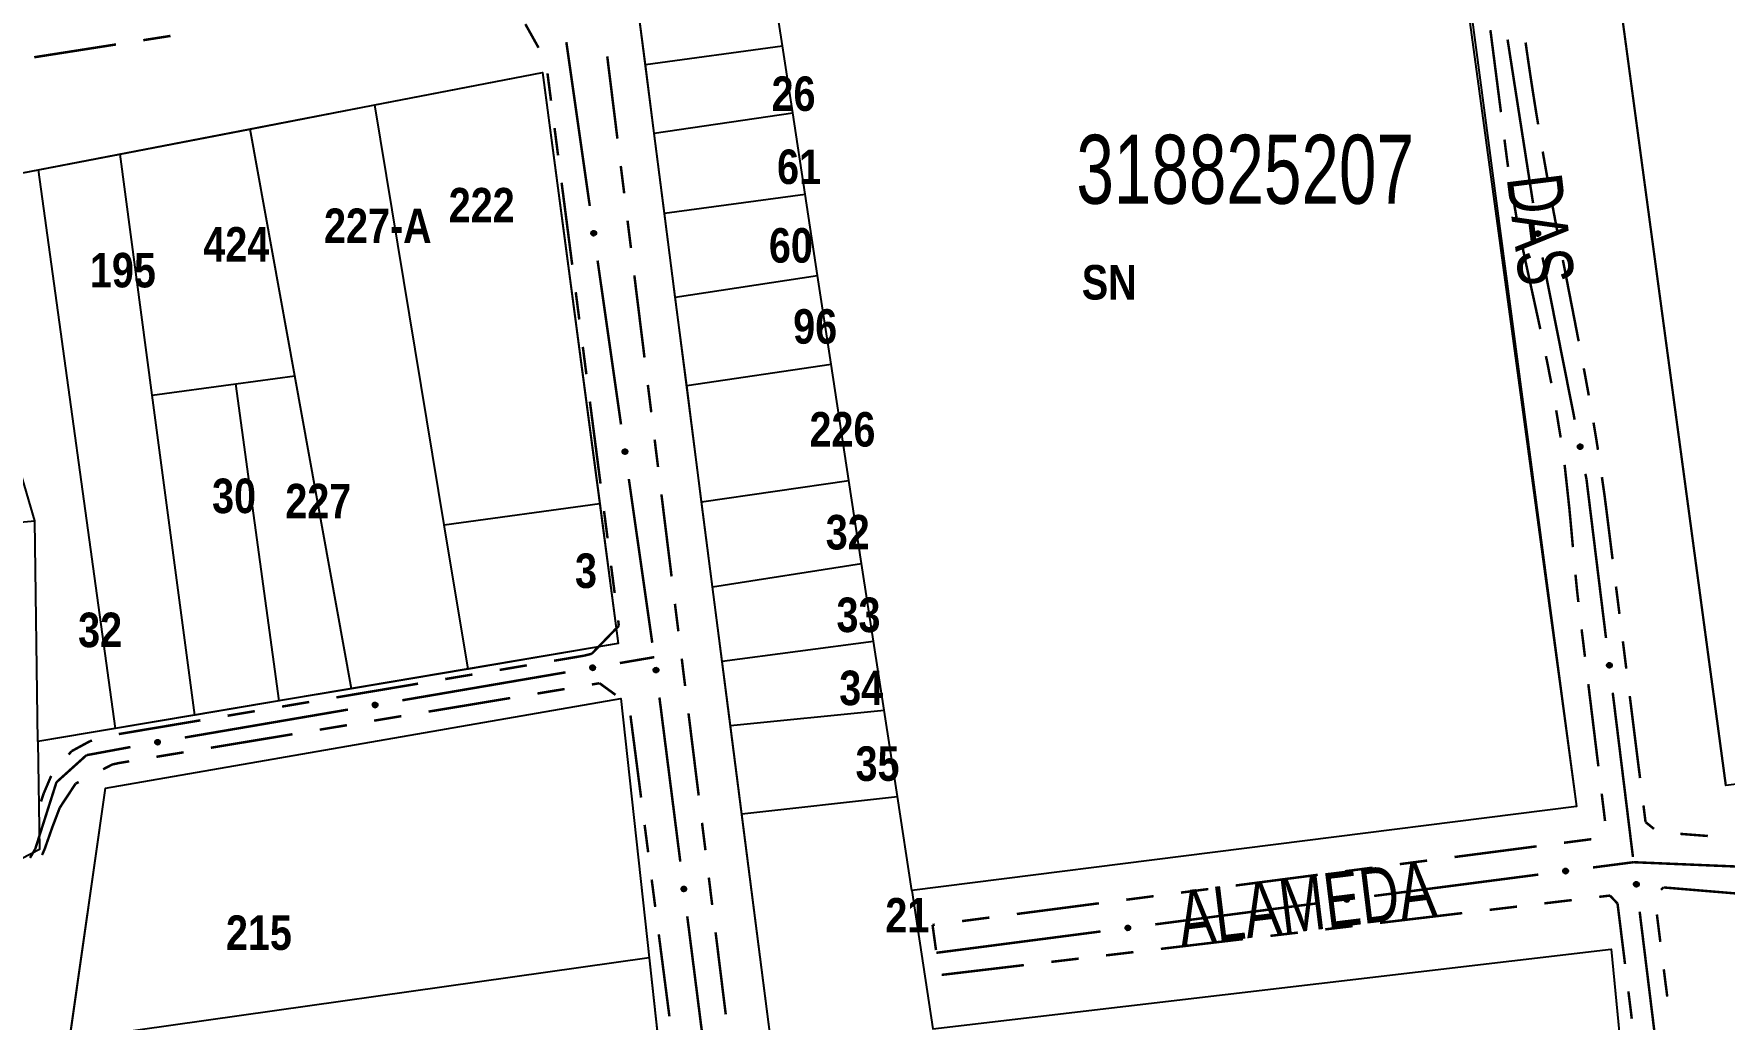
# Model space of a CAD drawing. Extents: x 203591 to 208218, y 4854879 to 4857795.
# Drawn here: x 205136.6 to 205259.2, y 4855904.4 to 4855975.9 of the extents above; entities that cross this region are included whole.
import ezdxf
from ezdxf.enums import TextEntityAlignment as Align

# ---------------------------------------------------------------- set-up
doc = ezdxf.new("R2010")
doc.units = 0
doc.header["$LTSCALE"] = 1.5
doc.header["$MEASUREMENT"] = 0
doc.linetypes.add('PHANTOMX2', pattern=[5, 2.5, -0.5, 0.5, -0.5, 0.5, -0.5])
for name, color, linetype in [('CD-MALHA-LOTES', 40, 'CONTINUOUS'), ('CD_TXT_QUADRA', 7, 'CONTINUOUS'), ('RU-QUADRAS', 210, 'CONTINUOUS'), ('SV-EIXO-RUA-N-PAV', 6, 'CONTINUOUS'), ('SV-RUA-NAO-PAV-S-GUIA-C-GUIA', 7, 'PHANTOMX2'), ('SV-TXT-RUA-N-PAV-S-GUIA-C-GUIA', 7, 'CONTINUOUS'), ('Th_NmrPorta', 7, 'CONTINUOUS')]:
    doc.layers.add(name, color=color, linetype=linetype)
doc.styles.add('ARIAL', font='ARIAL.TTF')
doc.styles.get("Standard").update_dxf_attribs({"font": 'swisscbo.ttf'})

msp = doc.modelspace()

# ---------------------------------------------------------------- linework, layer by layer
at = {"layer": 'CD-MALHA-LOTES', "linetype": 'Continuous', "flags": 128}
for points in [[(205245.59, 4856023), (205259.27, 4855921.38)], [(205239.31, 4855988.77), (205248.46, 4855919.86)], [(205190.89, 4855975.02), (205189.83, 4855981.89)], [(205180.95, 4855973.67), (205180.07, 4855980.53)], [(205180.95, 4855973.67), (205190.89, 4855975.02)], [(205191.63, 4855970.15), (205190.89, 4855975.02)], [(205161.34, 4855970.73), (205173.5, 4855973.07)], [(205173.5, 4855973.07), (205177.64, 4855941.82)], [(205181.59, 4855968.67), (205180.95, 4855973.67)], [(205152.3, 4855968.98), (205161.34, 4855970.73)], [(205166.37, 4855940.27), (205161.34, 4855970.73)], [(205142.87, 4855967.16), (205152.3, 4855968.98)], [(205155.54, 4855951.08), (205152.3, 4855968.98)], [(205181.59, 4855968.67), (205191.63, 4855970.15)], [(205192.53, 4855964.26), (205191.63, 4855970.15)], [(205182.34, 4855962.87), (205181.59, 4855968.67)], [(205136.95, 4855966.02), (205142.87, 4855967.16)], [(205145.2, 4855949.69), (205142.87, 4855967.16)], [(205129.63, 4855964.61), (205136.95, 4855966.02)], [(205142.54, 4855925.5), (205136.95, 4855966.02)], [(205136.68, 4855940.56), (205129.63, 4855964.61)], [(205182.34, 4855962.87), (205192.53, 4855964.26)], [(205193.44, 4855958.35), (205192.53, 4855964.26)], [(205183.12, 4855956.79), (205182.34, 4855962.87)], [(205183.12, 4855956.79), (205193.44, 4855958.35)], [(205194.42, 4855951.92), (205193.44, 4855958.35)], [(205183.95, 4855950.37), (205183.12, 4855956.79)], [(205183.95, 4855950.37), (205194.42, 4855951.92)], [(205195.71, 4855943.48), (205194.42, 4855951.92)], [(205151.27, 4855950.5), (205155.54, 4855951.08)], [(205159.65, 4855928.39), (205155.54, 4855951.08)], [(205145.2, 4855949.69), (205151.27, 4855950.5)], [(205148.3, 4855926.47), (205145.2, 4855949.69)], [(205154.41, 4855927.51), (205151.27, 4855950.5)], [(205185.03, 4855941.95), (205183.95, 4855950.37)], [(205185.03, 4855941.95), (205195.71, 4855943.48)], [(205196.63, 4855937.48), (205195.71, 4855943.48)], [(205166.37, 4855940.27), (205177.64, 4855941.82)], [(205177.64, 4855941.82), (205178.99, 4855931.66)], [(205185.82, 4855935.79), (205185.03, 4855941.95)], [(205127.9, 4855939.76), (205136.68, 4855940.56)], [(205136.91, 4855924.56), (205136.68, 4855940.56)], [(205168.1, 4855929.82), (205166.37, 4855940.27)], [(205185.82, 4855935.79), (205196.63, 4855937.48)], [(205197.5, 4855931.83), (205196.63, 4855937.48)], [(205186.52, 4855930.38), (205185.82, 4855935.79)], [(205178.99, 4855931.66), (205168.1, 4855929.82)], [(205186.52, 4855930.38), (205197.5, 4855931.83)], [(205198.26, 4855926.83), (205197.5, 4855931.83)], [(205168.1, 4855929.82), (205159.65, 4855928.39)], [(205187.12, 4855925.72), (205186.52, 4855930.38)], [(205141.81, 4855921.17), (205179.18, 4855927.69)], [(205154.41, 4855927.51), (205148.3, 4855926.47)], [(205159.65, 4855928.39), (205154.41, 4855927.51)], [(205179.18, 4855927.69), (205181.22, 4855908.88)], [(205148.3, 4855926.47), (205142.54, 4855925.5)], [(205187.12, 4855925.72), (205198.26, 4855926.83)], [(205199.22, 4855920.58), (205198.26, 4855926.83)], [(205142.54, 4855925.5), (205136.91, 4855924.56)], [(205187.94, 4855919.33), (205187.12, 4855925.72)], [(205136.91, 4855924.56), (205137.03, 4855916.72)], [(205139.21, 4855902.92), (205141.81, 4855921.17)], [(205187.94, 4855919.33), (205199.22, 4855920.58)], [(205200.26, 4855913.77), (205199.22, 4855920.58)], [(205190.12, 4855902.36), (205187.94, 4855919.33)], [(205248.46, 4855919.86), (205200.26, 4855913.77)], [(205137.03, 4855916.72), (205127.59, 4855911.84)], [(205200.26, 4855913.77), (205201.8, 4855903.73)], [(205201.8, 4855903.73), (205250.97, 4855909.51)], [(205250.97, 4855909.51), (205253.82, 4855880.08)], [(205181.22, 4855908.88), (205139.21, 4855902.92)], [(205181.22, 4855908.88), (205182.85, 4855893.95)]]:
    msp.add_lwpolyline(points, dxfattribs=at)
at = {"layer": 'RU-QUADRAS', "color": 6, "linetype": 'Continuous'}
for points in [[(205240.92, 4856057.67), (205320.7, 4856062.09), (205341.52, 4856063.68), (205358.84, 4855933.7), (205259.27, 4855921.38)], [(204930.75, 4855933.42), (204981.6, 4855942.86), (205123.37, 4855963.4), (205173.5, 4855973.07), (205178.99, 4855931.66), (205136.91, 4855924.56), (205137.03, 4855916.72), (205127.55, 4855911.82), (205100.12, 4855910.86), (205100.12, 4855910.06), (205084.52, 4855908.85), (205035.79, 4855907.6), (205035.5, 4855910.61), (205031.62, 4855910.53), (205031.59, 4855916.32), (204937.41, 4855897.5)], [(205091.27, 4855703.71), (205093.97, 4855745.62), (205101.26, 4855768.38), (205126.9, 4855836.08), (205130.52, 4855852.01), (205131.96, 4855852.01), (205141.81, 4855921.17), (205179.18, 4855927.69), (205187, 4855856), (205186.56, 4855792.35), (205188.16, 4855757.66), (205191.05, 4855757.95), (205194.1, 4855722.1), (205192.36, 4855718.19), (205167.74, 4855715.73), (205167.88, 4855712.11)]]:
    msp.add_lwpolyline(points, close=True, dxfattribs=at)
msp.add_lwpolyline([(205169.12, 4856057.33), (205170.85, 4856060.09), (205176.6, 4856059.81, -0.0134668589), (205229.83, 4856062.81), (205231.77, 4856042.45), (205248.46, 4855919.86), (205200.26, 4855913.77), (205201.8, 4855903.73), (205250.97, 4855909.51), (205256.68, 4855850.56), (205209.14, 4855841.88), (205209.64, 4855837.64), (205258.13, 4855843.47), (205266.64, 4855779.52), (205267.27, 4855779.59), (205270.6, 4855754.86), (205205.88, 4855693.36), (205201.22, 4855722.68), (205191.74, 4855902.55), (205190.12, 4855902.36), (205180.07, 4855980.53, -0.0081254696)], format="xyb", close=True, dxfattribs=at)
at = {"layer": 'SV-EIXO-RUA-N-PAV', "const_width": 0.18, "flags": 128}
for points in [[(205175.222535, 4855975.278087), (205176.921239, 4855963.398928)], [(205243.456706, 4855975.468464), (205245.303912, 4855963.611491)], [(205177.487473, 4855959.439209), (205179.186176, 4855947.56005)], [(205245.990202, 4855959.671641), (205248.320738, 4855947.900124)], [(205179.752411, 4855943.600331), (205181.451114, 4855931.721172)], [(205249.097583, 4855943.976285), (205249.18, 4855943.56)], [(205249.18, 4855943.56), (205250.592446, 4855932.070861)], [(205179.102307, 4855930.252388), (205181.073626, 4855930.589884)], [(205181.073626, 4855930.589884), (205181.6, 4855930.68)], [(205163.331759, 4855927.552422), (205175.15967, 4855929.577396)], [(205181.971538, 4855927.755268), (205183.483782, 4855915.850936)], [(205251.080521, 4855928.10075), (205252.544748, 4855916.190416)], [(205147.561211, 4855924.852456), (205159.389122, 4855926.87743)], [(205139.87028, 4855923.064447), (205140.43, 4855923.57)], [(205140.43, 4855923.57), (205143.62155, 4855924.160761)], [(205138.26, 4855921.61), (205139.87028, 4855923.064447)], [(205138.008307, 4855920.818965), (205138.26, 4855921.61)], [(205136.72, 4855916.77), (205138.008307, 4855920.818965)], [(205136.340824, 4855916.121731), (205136.72, 4855916.77)], [(205249.649494, 4855915.427747), (205251.632806, 4855915.685569)], [(205251.632806, 4855915.685569), (205252.59, 4855915.81)], [(205252.59, 4855915.81), (205260.617659, 4855915.472471)], [(205233.782996, 4855913.365164), (205245.682869, 4855914.912101)], [(205217.916498, 4855911.302582), (205229.816371, 4855912.849519)], [(205183.987863, 4855911.882826), (205185.500107, 4855899.978494)], [(205253.032823, 4855912.220305), (205254.49705, 4855900.309972)], [(205202.05, 4855909.24), (205213.949873, 4855910.786937)]]:
    msp.add_lwpolyline(points, dxfattribs=at)
at = {"layer": 'SV-EIXO-RUA-N-PAV', "flags": 128}
for points in [[(205177.292989, 4855961.576885), (205177.332531, 4855961.548103), (205177.36063, 4855961.51528), (205177.376187, 4855961.481159), (205177.382072, 4855961.447422), (205177.384206, 4855961.41223), (205177.378528, 4855961.376274), (205177.363387, 4855961.337763), (205177.334793, 4855961.297893), (205177.299278, 4855961.271318), (205177.266641, 4855961.254277), (205177.231816, 4855961.246115), (205177.197594, 4855961.244615), (205177.16044, 4855961.251748), (205177.121562, 4855961.267472), (205177.082168, 4855961.297195), (205177.054841, 4855961.329563), (205177.04066, 4855961.362962), (205177.032676, 4855961.398025), (205177.030929, 4855961.433979), (205177.036706, 4855961.469242), (205177.052609, 4855961.508357), (205177.08246, 4855961.546851), (205177.114432, 4855961.574475), (205177.147623, 4855961.589121), (205177.182319, 4855961.596204), (205177.217591, 4855961.598772), (205177.253972, 4855961.59457), (205177.292989, 4855961.576885)], [(205245.73008, 4855961.552324), (205245.771103, 4855961.525694), (205245.800915, 4855961.494418), (205245.818271, 4855961.461176), (205245.825949, 4855961.427802), (205245.829958, 4855961.392773), (205245.826209, 4855961.356566), (205245.813146, 4855961.317301), (205245.786721, 4855961.275962), (205245.752675, 4855961.247528), (205245.720995, 4855961.228769), (205245.686655, 4855961.218759), (205245.652562, 4855961.215434), (205245.61508, 4855961.220573), (205245.575419, 4855961.2342), (205245.534494, 4855961.261776), (205245.505477, 4855961.292639), (205245.489534, 4855961.325233), (205245.479689, 4855961.35982), (205245.476025, 4855961.39563), (205245.47991, 4855961.431151), (205245.493702, 4855961.471059), (205245.521456, 4855961.511091), (205245.551907, 4855961.540383), (205245.584268, 4855961.55678), (205245.618537, 4855961.565706), (205245.653622, 4855961.570154), (205245.690175, 4855961.5679), (205245.73008, 4855961.552324)], [(205179.557926, 4855945.738007), (205179.597469, 4855945.709225), (205179.625568, 4855945.676402), (205179.641125, 4855945.642281), (205179.64701, 4855945.608544), (205179.649143, 4855945.573352), (205179.643466, 4855945.537396), (205179.628325, 4855945.498885), (205179.599731, 4855945.459015), (205179.564215, 4855945.43244), (205179.531579, 4855945.415399), (205179.496754, 4855945.407237), (205179.462531, 4855945.405737), (205179.425377, 4855945.41287), (205179.3865, 4855945.428594), (205179.347106, 4855945.458317), (205179.319779, 4855945.490685), (205179.305598, 4855945.524084), (205179.297614, 4855945.559147), (205179.295867, 4855945.595101), (205179.301643, 4855945.630364), (205179.317546, 4855945.669479), (205179.347398, 4855945.707973), (205179.379369, 4855945.735597), (205179.41256, 4855945.750243), (205179.447257, 4855945.757325), (205179.482529, 4855945.759894), (205179.51891, 4855945.755692), (205179.557926, 4855945.738007)], [(205248.789241, 4855946.100528), (205248.830264, 4855946.073898), (205248.860076, 4855946.042623), (205248.877432, 4855946.009381), (205248.88511, 4855945.976006), (205248.889119, 4855945.940978), (205248.88537, 4855945.90477), (205248.872307, 4855945.865506), (205248.845882, 4855945.824167), (205248.811836, 4855945.795733), (205248.780156, 4855945.776973), (205248.745816, 4855945.766964), (205248.711723, 4855945.763639), (205248.674241, 4855945.768777), (205248.63458, 4855945.782404), (205248.593655, 4855945.809981), (205248.564638, 4855945.840843), (205248.548695, 4855945.873438), (205248.53885, 4855945.908024), (205248.535185, 4855945.943834), (205248.539071, 4855945.979355), (205248.552863, 4855946.019264), (205248.580616, 4855946.059296), (205248.611068, 4855946.088588), (205248.643429, 4855946.104985), (205248.677698, 4855946.11391), (205248.712782, 4855946.118359), (205248.749336, 4855946.116105), (205248.789241, 4855946.100528)], [(205176.970793, 4855929.999148), (205176.998476, 4855930.039468), (205177.030513, 4855930.06846), (205177.064193, 4855930.08495), (205177.097755, 4855930.091761), (205177.132876, 4855930.094862), (205177.168974, 4855930.090176), (205177.207887, 4855930.076101), (205177.248528, 4855930.048615), (205177.276071, 4855930.013844), (205177.294004, 4855929.981689), (205177.303121, 4855929.947102), (205177.305562, 4855929.912934), (205177.299455, 4855929.875598), (205177.284806, 4855929.836302), (205177.256179, 4855929.796105), (205177.224575, 4855929.767897), (205177.191579, 4855929.752803), (205177.156749, 4855929.743857), (205177.120856, 4855929.741121), (205177.085448, 4855929.745925), (205177.04591, 4855929.760745), (205177.00661, 4855929.789526), (205176.978116, 4855929.820725), (205176.962562, 4855929.853501), (205176.954527, 4855929.887989), (205176.950989, 4855929.923177), (205176.954188, 4855929.95966), (205176.970793, 4855929.999148)], [(205181.810593, 4855929.895731), (205181.84968, 4855929.866332), (205181.877261, 4855929.833073), (205181.892281, 4855929.798712), (205181.897636, 4855929.764887), (205181.899217, 4855929.729665), (205181.892977, 4855929.693803), (205181.877234, 4855929.655534), (205181.848019, 4855929.616118), (205181.812091, 4855929.590103), (205181.779191, 4855929.573575), (205181.744242, 4855929.56596), (205181.71, 4855929.564997), (205181.672963, 4855929.572711), (205181.634337, 4855929.589044), (205181.595414, 4855929.619381), (205181.568597, 4855929.652173), (205181.554942, 4855929.68579), (205181.547509, 4855929.720974), (205181.546326, 4855929.756951), (205181.552654, 4855929.792119), (205181.569168, 4855929.83098), (205181.59962, 4855929.869001), (205181.632021, 4855929.89612), (205181.665437, 4855929.910244), (205181.700241, 4855929.916782), (205181.735548, 4855929.918797), (205181.771859, 4855929.914025), (205181.810593, 4855929.895731)], [(205250.92821, 4855930.241844), (205250.967177, 4855930.212288), (205250.994624, 4855930.178918), (205251.009506, 4855930.144496), (205251.014724, 4855930.11065), (205251.016164, 4855930.075423), (205251.009779, 4855930.039586), (205250.993882, 4855930.001381), (205250.964507, 4855929.962083), (205250.928475, 4855929.936213), (205250.895509, 4855929.919818), (205250.860529, 4855929.912344), (205250.826284, 4855929.911519), (205250.789278, 4855929.919382), (205250.750718, 4855929.935871), (205250.711917, 4855929.966364), (205250.685234, 4855929.999264), (205250.671714, 4855930.032936), (205250.664423, 4855930.068149), (205250.663385, 4855930.104132), (205250.669855, 4855930.139274), (205250.686526, 4855930.178068), (205250.71713, 4855930.215965), (205250.74964, 4855930.242954), (205250.783113, 4855930.256943), (205250.817943, 4855930.26334), (205250.853258, 4855930.265213), (205250.88955, 4855930.260295), (205250.92821, 4855930.241844)], [(205161.200245, 4855927.299182), (205161.227928, 4855927.339502), (205161.259965, 4855927.368494), (205161.293645, 4855927.384984), (205161.327207, 4855927.391795), (205161.362328, 4855927.394896), (205161.398426, 4855927.39021), (205161.437339, 4855927.376135), (205161.47798, 4855927.348649), (205161.505523, 4855927.313878), (205161.523456, 4855927.281723), (205161.532573, 4855927.247135), (205161.535014, 4855927.212967), (205161.528907, 4855927.175631), (205161.514258, 4855927.136336), (205161.485631, 4855927.096139), (205161.454027, 4855927.067931), (205161.421031, 4855927.052837), (205161.386201, 4855927.043891), (205161.350308, 4855927.041155), (205161.3149, 4855927.045959), (205161.275362, 4855927.060779), (205161.236062, 4855927.08956), (205161.207568, 4855927.120759), (205161.192014, 4855927.153535), (205161.183979, 4855927.188023), (205161.180441, 4855927.223211), (205161.18364, 4855927.259694), (205161.200245, 4855927.299182)], [(205145.429697, 4855924.599216), (205145.45738, 4855924.639536), (205145.489417, 4855924.668528), (205145.523097, 4855924.685018), (205145.556659, 4855924.691829), (205145.59178, 4855924.69493), (205145.627878, 4855924.690244), (205145.666791, 4855924.676169), (205145.707432, 4855924.648683), (205145.734975, 4855924.613912), (205145.752908, 4855924.581757), (205145.762025, 4855924.547169), (205145.764466, 4855924.513001), (205145.758359, 4855924.475665), (205145.74371, 4855924.43637), (205145.715083, 4855924.396172), (205145.683479, 4855924.367965), (205145.650483, 4855924.35287), (205145.615653, 4855924.343925), (205145.57976, 4855924.341189), (205145.544352, 4855924.345992), (205145.504814, 4855924.360813), (205145.465514, 4855924.389594), (205145.43702, 4855924.420793), (205145.421467, 4855924.453568), (205145.413431, 4855924.488057), (205145.409893, 4855924.523245), (205145.413092, 4855924.559728), (205145.429697, 4855924.599216)], [(205247.509509, 4855915.260564), (205247.538794, 4855915.299736), (205247.571973, 4855915.327414), (205247.60629, 4855915.342534), (205247.640099, 4855915.347988), (205247.675316, 4855915.349672), (205247.711196, 4855915.343536), (205247.749511, 4855915.327905), (205247.789012, 4855915.298804), (205247.815131, 4855915.262952), (205247.831755, 4855915.230101), (205247.839472, 4855915.195174), (205247.840534, 4855915.160935), (205247.832928, 4855915.123876), (205247.816708, 4855915.085202), (205247.786485, 4855915.04619), (205247.753772, 4855915.019279), (205247.720194, 4855915.005525), (205247.685032, 4855914.99799), (205247.649058, 4855914.996702), (205247.613872, 4855915.002928), (205247.574963, 4855915.019329), (205247.536854, 4855915.049669), (205247.50964, 4855915.081991), (205247.495419, 4855915.115366), (205247.48878, 4855915.15015), (205247.486661, 4855915.185452), (205247.491328, 4855915.221776), (205247.509509, 4855915.260564)], [(205183.826919, 4855914.023288), (205183.866005, 4855913.99389), (205183.893586, 4855913.96063), (205183.908606, 4855913.926269), (205183.913962, 4855913.892444), (205183.915543, 4855913.857223), (205183.909303, 4855913.82136), (205183.89356, 4855913.783091), (205183.864344, 4855913.743675), (205183.828416, 4855913.71766), (205183.795517, 4855913.701133), (205183.760568, 4855913.693518), (205183.726326, 4855913.692555), (205183.689289, 4855913.700269), (205183.650662, 4855913.716601), (205183.611739, 4855913.746938), (205183.584923, 4855913.77973), (205183.571267, 4855913.813347), (205183.563834, 4855913.848531), (205183.562651, 4855913.884509), (205183.56898, 4855913.919677), (205183.585494, 4855913.958538), (205183.615945, 4855913.996558), (205183.648346, 4855914.023678), (205183.681763, 4855914.037801), (205183.716566, 4855914.044339), (205183.751874, 4855914.046355), (205183.788184, 4855914.041583), (205183.826919, 4855914.023288)], [(205252.880512, 4855914.3614), (205252.919479, 4855914.331844), (205252.946926, 4855914.298473), (205252.961807, 4855914.264052), (205252.967026, 4855914.230206), (205252.968466, 4855914.194978), (205252.962081, 4855914.159141), (205252.946184, 4855914.120936), (205252.916809, 4855914.081638), (205252.880777, 4855914.055768), (205252.847811, 4855914.039373), (205252.812831, 4855914.031899), (205252.778586, 4855914.031075), (205252.74158, 4855914.038938), (205252.70302, 4855914.055426), (205252.664219, 4855914.08592), (205252.637536, 4855914.118819), (205252.624016, 4855914.152491), (205252.616725, 4855914.187705), (205252.615686, 4855914.223687), (205252.622157, 4855914.258829), (205252.638828, 4855914.297623), (205252.669432, 4855914.335521), (205252.701942, 4855914.362509), (205252.735415, 4855914.376498), (205252.770245, 4855914.382896), (205252.80556, 4855914.384769), (205252.841852, 4855914.37985), (205252.880512, 4855914.3614)], [(205231.643011, 4855913.197982), (205231.672296, 4855913.237154), (205231.705475, 4855913.264832), (205231.739792, 4855913.279952), (205231.773601, 4855913.285406), (205231.808818, 4855913.287089), (205231.844698, 4855913.280954), (205231.883013, 4855913.265322), (205231.922514, 4855913.236222), (205231.948633, 4855913.20037), (205231.965257, 4855913.167519), (205231.972974, 4855913.132592), (205231.974036, 4855913.098353), (205231.96643, 4855913.061293), (205231.950211, 4855913.02262), (205231.919987, 4855912.983608), (205231.887274, 4855912.956697), (205231.853696, 4855912.942943), (205231.818535, 4855912.935408), (205231.78256, 4855912.934119), (205231.747374, 4855912.940345), (205231.708465, 4855912.956747), (205231.670356, 4855912.987087), (205231.643142, 4855913.019408), (205231.628921, 4855913.052784), (205231.622282, 4855913.087568), (205231.620163, 4855913.122869), (205231.62483, 4855913.159194), (205231.643011, 4855913.197982)], [(205215.776513, 4855911.135399), (205215.805798, 4855911.174571), (205215.838977, 4855911.202249), (205215.873294, 4855911.217369), (205215.907103, 4855911.222823), (205215.94232, 4855911.224507), (205215.9782, 4855911.218371), (205216.016515, 4855911.20274), (205216.056016, 4855911.17364), (205216.082136, 4855911.137787), (205216.098759, 4855911.104936), (205216.106476, 4855911.07001), (205216.107539, 4855911.035771), (205216.099933, 4855910.998711), (205216.083713, 4855910.960038), (205216.05349, 4855910.921026), (205216.020776, 4855910.894114), (205215.987199, 4855910.880361), (205215.952037, 4855910.872825), (205215.916063, 4855910.871537), (205215.880876, 4855910.877763), (205215.841967, 4855910.894164), (205215.803858, 4855910.924505), (205215.776645, 4855910.956826), (205215.762423, 4855910.990202), (205215.755784, 4855911.024986), (205215.753665, 4855911.060287), (205215.758332, 4855911.096612), (205215.776513, 4855911.135399)]]:
    msp.add_lwpolyline(points, close=True, dxfattribs=at)
for points in [[(205177.030929, 4855961.433979), (205177.054841, 4855961.329563)], [(205177.035061, 4855961.447404), (205177.067112, 4855961.319661)], [(205177.036706, 4855961.469242), (205177.082168, 4855961.297195)], [(205177.047792, 4855961.483685), (205177.100307, 4855961.289948)], [(205177.052609, 4855961.508357), (205177.121562, 4855961.267472)], [(205177.069592, 4855961.524019), (205177.140064, 4855961.262551)], [(205177.08246, 4855961.546851), (205177.16044, 4855961.251748)], [(205177.097762, 4855961.558372), (205177.177309, 4855961.252715)], [(205177.114432, 4855961.574475), (205177.197594, 4855961.244615)], [(205177.130757, 4855961.578253), (205177.213781, 4855961.248282)], [(205177.147623, 4855961.589121), (205177.231816, 4855961.246115)], [(205177.164912, 4855961.590029), (205177.246393, 4855961.251567)], [(205177.182319, 4855961.596204), (205177.266641, 4855961.254277)], [(205177.201576, 4855961.593894), (205177.28402, 4855961.267974)], [(205177.217591, 4855961.598772), (205177.299278, 4855961.271318)], [(205177.236311, 4855961.591969), (205177.316823, 4855961.289206)], [(205177.253972, 4855961.59457), (205177.334793, 4855961.297893)], [(205177.271819, 4855961.584641), (205177.346729, 4855961.321051)], [(205177.292989, 4855961.576885), (205177.363387, 4855961.337763)], [(205177.313891, 4855961.560332), (205177.369494, 4855961.36428)], [(205177.332531, 4855961.548103), (205177.378528, 4855961.376274)], [(205177.34863, 4855961.529461), (205177.379137, 4855961.402875)], [(205177.36063, 4855961.51528), (205177.384206, 4855961.41223)], [(205245.476025, 4855961.39563), (205245.505477, 4855961.292639)], [(205245.479434, 4855961.409256), (205245.51826, 4855961.283406)], [(205245.47991, 4855961.431151), (205245.534494, 4855961.261776)], [(205245.49021, 4855961.446165), (205245.552994, 4855961.255508)], [(205245.493702, 4855961.471059), (205245.575419, 4855961.2342)], [(205245.509825, 4855961.487606), (205245.594156, 4855961.230273)], [(205245.521456, 4855961.511091), (205245.61508, 4855961.220573)], [(205245.53612, 4855961.523414), (205245.631873, 4855961.222439)], [(205245.551907, 4855961.540383), (205245.652562, 4855961.215434)], [(205245.568007, 4855961.545028), (205245.668531, 4855961.21996)], [(205245.584268, 4855961.55678), (205245.686655, 4855961.218759)], [(205245.601484, 4855961.558611), (205245.700921, 4855961.224981)], [(205245.618537, 4855961.565706), (205245.720995, 4855961.228769)], [(205245.63789, 4855961.564427), (205245.737618, 4855961.243375)], [(205245.653622, 4855961.570154), (205245.752675, 4855961.247528)], [(205245.672678, 4855961.56436), (205245.76924, 4855961.266327)], [(205245.690175, 4855961.5679), (205245.786721, 4855961.275962)], [(205245.708527, 4855961.558938), (205245.797404, 4855961.299723)], [(205245.73008, 4855961.552324), (205245.813146, 4855961.317301)], [(205245.751836, 4855961.53691), (205245.817828, 4855961.344106)], [(205245.771103, 4855961.525694), (205245.826209, 4855961.356566)], [(205245.788174, 4855961.507938), (205245.825397, 4855961.383162)], [(205245.800915, 4855961.494418), (205245.829958, 4855961.392773)], [(205179.33453, 4855945.685141), (205179.405001, 4855945.423673)], [(205179.347398, 4855945.707973), (205179.425377, 4855945.41287)], [(205179.362699, 4855945.719494), (205179.442246, 4855945.413837)], [(205179.379369, 4855945.735597), (205179.462531, 4855945.405737)], [(205179.395695, 4855945.739375), (205179.478719, 4855945.409403)], [(205179.41256, 4855945.750243), (205179.496754, 4855945.407237)], [(205179.429849, 4855945.751151), (205179.511331, 4855945.412689)], [(205179.447257, 4855945.757325), (205179.531579, 4855945.415399)], [(205179.466514, 4855945.755016), (205179.548958, 4855945.429096)], [(205179.482529, 4855945.759894), (205179.564215, 4855945.43244)], [(205179.501249, 4855945.753091), (205179.58176, 4855945.450328)], [(205179.51891, 4855945.755692), (205179.599731, 4855945.459015)], [(205179.536757, 4855945.745763), (205179.611667, 4855945.482173)], [(205179.557926, 4855945.738007), (205179.628325, 4855945.498885)], [(205179.578828, 4855945.721454), (205179.634432, 4855945.525402)], [(205179.597469, 4855945.709225), (205179.643466, 4855945.537396)], [(205179.613568, 4855945.690583), (205179.644075, 4855945.563997)], [(205248.535185, 4855945.943834), (205248.564638, 4855945.840843)], [(205248.538594, 4855945.957461), (205248.57742, 4855945.831611)], [(205248.539071, 4855945.979355), (205248.593655, 4855945.809981)], [(205248.54937, 4855945.99437), (205248.612155, 4855945.803713)], [(205248.552863, 4855946.019264), (205248.63458, 4855945.782404)], [(205248.568986, 4855946.03581), (205248.653317, 4855945.778478)], [(205248.580616, 4855946.059296), (205248.674241, 4855945.768777)], [(205248.595281, 4855946.071618), (205248.691034, 4855945.770644)], [(205248.611068, 4855946.088588), (205248.711723, 4855945.763639)], [(205248.627168, 4855946.093232), (205248.727691, 4855945.768164)], [(205248.643429, 4855946.104985), (205248.745816, 4855945.766964)], [(205248.660645, 4855946.106815), (205248.760081, 4855945.773186)], [(205248.677698, 4855946.11391), (205248.780156, 4855945.776973)], [(205248.697051, 4855946.112632), (205248.796779, 4855945.791579)], [(205248.712782, 4855946.118359), (205248.811836, 4855945.795733)], [(205248.731839, 4855946.112564), (205248.828401, 4855945.814532)], [(205248.749336, 4855946.116105), (205248.845882, 4855945.824167)], [(205248.767688, 4855946.107143), (205248.856564, 4855945.847928)], [(205248.789241, 4855946.100528), (205248.872307, 4855945.865506)], [(205248.810997, 4855946.085115), (205248.876989, 4855945.892311)], [(205248.830264, 4855946.073898), (205248.88537, 4855945.90477)], [(205248.847335, 4855946.056143), (205248.884557, 4855945.931367)], [(205248.860076, 4855946.042623), (205248.889119, 4855945.940978)], [(205179.295867, 4855945.595101), (205179.319779, 4855945.490685)], [(205179.299998, 4855945.608526), (205179.33205, 4855945.480783)], [(205179.301643, 4855945.630364), (205179.347106, 4855945.458317)], [(205179.31273, 4855945.644807), (205179.365245, 4855945.45107)], [(205179.317546, 4855945.669479), (205179.3865, 4855945.428594)], [(205179.625568, 4855945.676402), (205179.649143, 4855945.573352)], [(205176.950989, 4855929.923177), (205177.276071, 4855930.013844)], [(205176.954188, 4855929.95966), (205177.248528, 4855930.048615)], [(205176.954527, 4855929.887989), (205177.294004, 4855929.981689)], [(205176.956306, 4855929.907302), (205177.279833, 4855929.998685)], [(205176.957275, 4855929.942077), (205177.257707, 4855930.03089)], [(205176.961178, 4855929.870758), (205177.29727, 4855929.961523)], [(205176.962562, 4855929.853501), (205177.303121, 4855929.947102)], [(205176.963623, 4855929.977773), (205177.225051, 4855930.059909)], [(205176.970793, 4855929.999148), (205177.207887, 4855930.076101)], [(205176.97389, 4855929.836941), (205177.301452, 4855929.929014)], [(205176.978116, 4855929.820725), (205177.305562, 4855929.912934)], [(205176.986764, 4855930.020498), (205177.181212, 4855930.081476)], [(205176.994671, 4855929.804505), (205177.298024, 4855929.892433)], [(205176.998476, 4855930.039468), (205177.168974, 4855930.090176)], [(205177.00661, 4855929.789526), (205177.299455, 4855929.875598)], [(205177.016667, 4855930.056074), (205177.142366, 4855930.090053)], [(205177.029786, 4855929.777291), (205177.289216, 4855929.854932)], [(205177.030513, 4855930.06846), (205177.132876, 4855930.094862)], [(205177.04591, 4855929.760745), (205177.284806, 4855929.836302)], [(205177.070705, 4855929.756609), (205177.262924, 4855929.814437)], [(205177.085448, 4855929.745925), (205177.256179, 4855929.796105)], [(205177.107323, 4855929.744882), (205177.234136, 4855929.780436)], [(205177.120856, 4855929.741121), (205177.224575, 4855929.767897)], [(205181.546326, 4855929.756951), (205181.568597, 4855929.652173)], [(205181.550667, 4855929.77031), (205181.580712, 4855929.64208)], [(205181.552654, 4855929.792119), (205181.595414, 4855929.619381)], [(205181.563966, 4855929.806387), (205181.613437, 4855929.61185)], [(205181.569168, 4855929.83098), (205181.634337, 4855929.589044)], [(205181.586396, 4855929.846374), (205181.652759, 4855929.583833)], [(205181.59962, 4855929.869001), (205181.672963, 4855929.572711)], [(205181.6151, 4855929.880281), (205181.689845, 4855929.573414)], [(205181.632021, 4855929.89612), (205181.71, 4855929.564997)], [(205181.648403, 4855929.899642), (205181.726243, 4855929.568409)], [(205181.665437, 4855929.910244), (205181.744242, 4855929.56596)], [(205181.682738, 4855929.910881), (205181.758903, 4855929.571183)], [(205181.700241, 4855929.916782), (205181.779191, 4855929.573575)], [(205181.719459, 4855929.914171), (205181.796783, 4855929.586999)], [(205181.735548, 4855929.918797), (205181.812091, 4855929.590103)], [(205181.754159, 4855929.911701), (205181.829914, 4855929.607713)], [(205181.771859, 4855929.914025), (205181.848019, 4855929.616118)], [(205181.789548, 4855929.903817), (205181.860316, 4855929.639085)], [(205181.810593, 4855929.895731), (205181.877234, 4855929.655534)], [(205181.831233, 4855929.878852), (205181.883756, 4855929.681952)], [(205181.84968, 4855929.866332), (205181.892977, 4855929.693803)], [(205181.865484, 4855929.84744), (205181.894003, 4855929.720392)], [(205181.877261, 4855929.833073), (205181.899217, 4855929.729665)], [(205250.663385, 4855930.104132), (205250.685234, 4855929.999264)], [(205250.66778, 4855930.117473), (205250.697307, 4855929.989122)], [(205250.669855, 4855930.139274), (205250.711917, 4855929.966364)], [(205250.681224, 4855930.153495), (205250.72991, 4855929.958761)], [(205250.686526, 4855930.178068), (205250.750718, 4855929.935871)], [(205250.703815, 4855930.193392), (205250.769119, 4855929.930586)], [(205250.71713, 4855930.215965), (205250.789278, 4855929.919382)], [(205250.732656, 4855930.227183), (205250.806163, 4855929.920017)], [(205250.74964, 4855930.242954), (205250.826284, 4855929.911519)], [(205250.766037, 4855930.24641), (205250.842541, 4855929.914866)], [(205250.783113, 4855930.256943), (205250.860529, 4855929.912344)], [(205250.800417, 4855930.25751), (205250.875211, 4855929.917507)], [(205250.817943, 4855930.26334), (205250.895509, 4855929.919818)], [(205250.83715, 4855930.260651), (205250.913155, 4855929.93317)], [(205250.853258, 4855930.265213), (205250.928475, 4855929.936213)], [(205250.871841, 4855930.258042), (205250.946369, 4855929.953751)], [(205250.88955, 4855930.260295), (205250.964507, 4855929.962083)], [(205250.907197, 4855930.250016), (205250.976897, 4855929.985)], [(205250.92821, 4855930.241844), (205250.993882, 4855930.001381)], [(205250.948782, 4855930.224882), (205251.00051, 4855930.027772)], [(205250.967177, 4855930.212288), (205251.009779, 4855930.039586)], [(205250.982906, 4855930.193333), (205251.010912, 4855930.06617)], [(205250.994624, 4855930.178918), (205251.016164, 4855930.075423)], [(205161.180441, 4855927.223211), (205161.505523, 4855927.313878)], [(205161.18364, 4855927.259694), (205161.47798, 4855927.348649)], [(205161.185758, 4855927.207336), (205161.509285, 4855927.298719)], [(205161.186727, 4855927.242111), (205161.487159, 4855927.330924)], [(205161.193075, 4855927.277807), (205161.454503, 4855927.359943)], [(205161.200245, 4855927.299182), (205161.437339, 4855927.376135)], [(205161.216216, 4855927.320532), (205161.410664, 4855927.381509)], [(205161.227928, 4855927.339502), (205161.398426, 4855927.39021)], [(205161.246119, 4855927.356108), (205161.371818, 4855927.390087)], [(205161.259965, 4855927.368494), (205161.362328, 4855927.394896)], [(205161.183979, 4855927.188023), (205161.523456, 4855927.281723)], [(205161.19063, 4855927.170792), (205161.526722, 4855927.261557)], [(205161.192014, 4855927.153535), (205161.532573, 4855927.247135)], [(205161.203342, 4855927.136974), (205161.530904, 4855927.229048)], [(205161.207568, 4855927.120759), (205161.535014, 4855927.212967)], [(205161.224123, 4855927.104539), (205161.527476, 4855927.192467)], [(205161.236062, 4855927.08956), (205161.528907, 4855927.175631)], [(205161.259238, 4855927.077325), (205161.518668, 4855927.154966)], [(205161.275362, 4855927.060779), (205161.514258, 4855927.136336)], [(205161.300157, 4855927.056643), (205161.492376, 4855927.11447)], [(205161.3149, 4855927.045959), (205161.485631, 4855927.096139)], [(205161.336775, 4855927.044915), (205161.463588, 4855927.08047)], [(205161.350308, 4855927.041155), (205161.454027, 4855927.067931)], [(205145.409893, 4855924.523245), (205145.734975, 4855924.613912)], [(205145.413092, 4855924.559728), (205145.707432, 4855924.648683)], [(205145.413431, 4855924.488057), (205145.752908, 4855924.581757)], [(205145.41521, 4855924.50737), (205145.738737, 4855924.598752)], [(205145.416179, 4855924.542145), (205145.716611, 4855924.630958)], [(205145.420082, 4855924.470826), (205145.756175, 4855924.561591)], [(205145.421467, 4855924.453568), (205145.762025, 4855924.547169)], [(205145.422527, 4855924.577841), (205145.683956, 4855924.659977)], [(205145.429697, 4855924.599216), (205145.666791, 4855924.676169)], [(205145.432794, 4855924.437008), (205145.760356, 4855924.529082)], [(205145.43702, 4855924.420793), (205145.764466, 4855924.513001)], [(205145.445668, 4855924.620566), (205145.640116, 4855924.681543)], [(205145.453575, 4855924.404572), (205145.756928, 4855924.492501)], [(205145.45738, 4855924.639536), (205145.627878, 4855924.690244)], [(205145.465514, 4855924.389594), (205145.758359, 4855924.475665)], [(205145.475571, 4855924.656141), (205145.60127, 4855924.690121)], [(205145.48869, 4855924.377359), (205145.74812, 4855924.454999)], [(205145.489417, 4855924.668528), (205145.59178, 4855924.69493)], [(205145.504814, 4855924.360813), (205145.74371, 4855924.43637)], [(205145.529609, 4855924.356677), (205145.721828, 4855924.414504)], [(205145.544352, 4855924.345992), (205145.715083, 4855924.396172)], [(205145.566227, 4855924.344949), (205145.69304, 4855924.380504)], [(205145.57976, 4855924.341189), (205145.683479, 4855924.367965)], [(205247.486661, 4855915.185452), (205247.815131, 4855915.262952)], [(205247.48878, 4855915.15015), (205247.831755, 4855915.230101)], [(205247.491328, 4855915.221776), (205247.789012, 4855915.298804)], [(205247.491335, 4855915.169376), (205247.81828, 4855915.247653)], [(205247.493703, 4855915.204084), (205247.797469, 4855915.280724)], [(205247.494731, 4855915.132665), (205247.834206, 4855915.20982)], [(205247.495419, 4855915.115366), (205247.839472, 4855915.195174)], [(205247.501484, 4855915.239495), (205247.766009, 4855915.311034)], [(205247.50607, 4855915.098363), (205247.837075, 4855915.177168)], [(205247.509509, 4855915.260564), (205247.749511, 4855915.327905)], [(205247.50964, 4855915.081991), (205247.840534, 4855915.160935)], [(205247.525528, 4855915.065116), (205247.832176, 4855915.140755)], [(205247.526328, 4855915.281253), (205247.723074, 4855915.334349)], [(205247.536854, 4855915.049669), (205247.832928, 4855915.123876)], [(205247.538794, 4855915.299736), (205247.711196, 4855915.343536)], [(205247.557639, 4855915.315595), (205247.684604, 4855915.344484)], [(205247.559519, 4855915.036511), (205247.821865, 4855915.103639)], [(205247.571973, 4855915.327414), (205247.675316, 4855915.349672)], [(205247.574963, 4855915.019329), (205247.816708, 4855915.085202)], [(205247.599572, 4855915.014198), (205247.793964, 4855915.064236)], [(205247.613872, 4855915.002928), (205247.786485, 4855915.04619)], [(205183.562651, 4855913.884509), (205183.584923, 4855913.77973)], [(205183.566993, 4855913.897867), (205183.597037, 4855913.769637)], [(205183.56898, 4855913.919677), (205183.611739, 4855913.746938)], [(205183.580291, 4855913.933944), (205183.629762, 4855913.739407)], [(205183.585494, 4855913.958538), (205183.650662, 4855913.716601)], [(205183.602721, 4855913.973932), (205183.669084, 4855913.711391)], [(205183.615945, 4855913.996558), (205183.689289, 4855913.700269)], [(205183.631425, 4855914.007839), (205183.70617, 4855913.700972)], [(205183.648346, 4855914.023678), (205183.726326, 4855913.692555)], [(205183.664729, 4855914.0272), (205183.742569, 4855913.695967)], [(205183.681763, 4855914.037801), (205183.760568, 4855913.693518)], [(205183.699064, 4855914.038439), (205183.775228, 4855913.69874)], [(205183.716566, 4855914.044339), (205183.795517, 4855913.701133)], [(205183.735784, 4855914.041728), (205183.813108, 4855913.714556)], [(205183.751874, 4855914.046355), (205183.828416, 4855913.71766)], [(205183.770485, 4855914.039259), (205183.84624, 4855913.735271)], [(205183.788184, 4855914.041583), (205183.864344, 4855913.743675)], [(205183.805874, 4855914.031375), (205183.876642, 4855913.766643)], [(205183.826919, 4855914.023288), (205183.89356, 4855913.783091)], [(205183.847559, 4855914.00641), (205183.900081, 4855913.809509)], [(205183.866005, 4855913.99389), (205183.909303, 4855913.82136)], [(205183.88181, 4855913.974998), (205183.910329, 4855913.847949)], [(205183.893586, 4855913.96063), (205183.915543, 4855913.857223)], [(205247.635687, 4855915.001004), (205247.763829, 4855915.031422)], [(205247.649058, 4855914.996702), (205247.753772, 4855915.019279)], [(205252.615686, 4855914.223687), (205252.637536, 4855914.118819)], [(205252.620082, 4855914.237028), (205252.649609, 4855914.108678)], [(205252.622157, 4855914.258829), (205252.664219, 4855914.08592)], [(205252.633526, 4855914.273051), (205252.682212, 4855914.078316)], [(205252.638828, 4855914.297623), (205252.70302, 4855914.055426)], [(205252.656117, 4855914.312947), (205252.721421, 4855914.050141)], [(205252.669432, 4855914.335521), (205252.74158, 4855914.038938)], [(205252.684958, 4855914.346739), (205252.758465, 4855914.039572)], [(205252.701942, 4855914.362509), (205252.778586, 4855914.031075)], [(205252.718339, 4855914.365965), (205252.794843, 4855914.034421)], [(205252.735415, 4855914.376498), (205252.812831, 4855914.031899)], [(205252.752719, 4855914.377066), (205252.827513, 4855914.037063)], [(205252.770245, 4855914.382896), (205252.847811, 4855914.039373)], [(205252.789452, 4855914.380207), (205252.865456, 4855914.052726)], [(205252.80556, 4855914.384769), (205252.880777, 4855914.055768)], [(205252.824143, 4855914.377598), (205252.898671, 4855914.073307)], [(205252.841852, 4855914.37985), (205252.916809, 4855914.081638)], [(205252.859499, 4855914.369571), (205252.929199, 4855914.104556)], [(205252.880512, 4855914.3614), (205252.946184, 4855914.120936)], [(205252.901083, 4855914.344438), (205252.952812, 4855914.147328)], [(205252.919479, 4855914.331844), (205252.962081, 4855914.159141)], [(205252.935208, 4855914.312888), (205252.963214, 4855914.185726)], [(205252.946926, 4855914.298473), (205252.968466, 4855914.194978)], [(205231.620163, 4855913.122869), (205231.948633, 4855913.20037)], [(205231.622282, 4855913.087568), (205231.965257, 4855913.167519)], [(205231.62483, 4855913.159194), (205231.922514, 4855913.236222)], [(205231.624837, 4855913.106793), (205231.951782, 4855913.185071)], [(205231.627205, 4855913.141501), (205231.930971, 4855913.218142)], [(205231.628233, 4855913.070083), (205231.967709, 4855913.147237)], [(205231.628921, 4855913.052784), (205231.972974, 4855913.132592)], [(205231.634986, 4855913.176913), (205231.899511, 4855913.248452)], [(205231.639573, 4855913.035781), (205231.970577, 4855913.114586)], [(205231.643011, 4855913.197982), (205231.883013, 4855913.265322)], [(205231.643142, 4855913.019408), (205231.974036, 4855913.098353)], [(205231.659031, 4855913.002534), (205231.965679, 4855913.078173)], [(205231.65983, 4855913.218671), (205231.856576, 4855913.271767)], [(205231.670356, 4855912.987087), (205231.96643, 4855913.061293)], [(205231.672296, 4855913.237154), (205231.844698, 4855913.280954)], [(205231.691141, 4855913.253013), (205231.818106, 4855913.281902)], [(205231.693021, 4855912.973929), (205231.955368, 4855913.041057)], [(205231.705475, 4855913.264832), (205231.808818, 4855913.287089)], [(205231.708465, 4855912.956747), (205231.950211, 4855913.02262)], [(205231.733074, 4855912.951615), (205231.927466, 4855913.001654)], [(205231.747374, 4855912.940345), (205231.919987, 4855912.983608)], [(205231.769189, 4855912.938422), (205231.897331, 4855912.96884)], [(205231.78256, 4855912.934119), (205231.887274, 4855912.956697)], [(205215.753665, 4855911.060287), (205216.082136, 4855911.137787)], [(205215.755784, 4855911.024986), (205216.098759, 4855911.104936)], [(205215.758332, 4855911.096612), (205216.056016, 4855911.17364)], [(205215.758339, 4855911.044211), (205216.085284, 4855911.122489)], [(205215.760707, 4855911.078919), (205216.064473, 4855911.15556)], [(205215.761736, 4855911.007501), (205216.101211, 4855911.084655)], [(205215.762423, 4855910.990202), (205216.106476, 4855911.07001)], [(205215.768488, 4855911.114331), (205216.033013, 4855911.18587)], [(205215.773075, 4855910.973199), (205216.104079, 4855911.052004)], [(205215.776513, 4855911.135399), (205216.016515, 4855911.20274)], [(205215.776645, 4855910.956826), (205216.107539, 4855911.035771)], [(205215.792533, 4855910.939952), (205216.099181, 4855911.015591)], [(205215.793332, 4855911.156088), (205215.990078, 4855911.209185)], [(205215.803858, 4855910.924505), (205216.099933, 4855910.998711)], [(205215.805798, 4855911.174571), (205215.9782, 4855911.218371)], [(205215.824644, 4855911.190431), (205215.951608, 4855911.21932)], [(205215.826523, 4855910.911347), (205216.08887, 4855910.978475)], [(205215.838977, 4855911.202249), (205215.94232, 4855911.224507)], [(205215.841967, 4855910.894164), (205216.083713, 4855910.960038)], [(205215.866576, 4855910.889033), (205216.060968, 4855910.939071)], [(205215.880876, 4855910.877763), (205216.05349, 4855910.921026)], [(205215.902691, 4855910.87584), (205216.030833, 4855910.906258)], [(205215.916063, 4855910.871537), (205216.020776, 4855910.894114)]]:
    msp.add_lwpolyline(points, dxfattribs=at)
at = {"layer": 'SV-RUA-NAO-PAV-S-GUIA-C-GUIA', "const_width": 0.18, "flags": 128}
for points in [[(205172.25, 4855976.59), (205173.207329, 4855974.874488)], [(205136.64592, 4855974.184743), (205142.573777, 4855975.112385)], [(205144.549729, 4855975.421599), (205146.525681, 4855975.730813)], [(205242.976522, 4855970.202422), (205242.211599, 4855976.153463)], [(205244.763404, 4855975.249658), (205244.902147, 4855974.270092)], [(205178.924538, 4855968.288157), (205178.18826, 4855974.24281)], [(205244.902147, 4855974.270092), (205245.050139, 4855973.270329)], [(205173.854943, 4855973.017309), (205174.111196, 4855971.033793)], [(205245.050139, 4855973.270329), (205245.121831, 4855972.786017)], [(205245.121831, 4855972.786017), (205245.199641, 4855972.281572)], [(205245.199641, 4855972.281572), (205245.35054, 4855971.303279)], [(205245.35054, 4855971.303279), (205245.510421, 4855970.305875)], [(205245.510421, 4855970.305875), (205245.587999, 4855969.821912)], [(205174.367449, 4855969.050278), (205174.623702, 4855967.066762)], [(205245.587999, 4855969.821912), (205245.671578, 4855969.31895)], [(205243.41, 4855966.83), (205243.231497, 4855968.218742)], [(205243.493636, 4855966.236026), (205243.41, 4855966.83)], [(205246.004954, 4855967.346938), (205246.08806, 4855966.863425)], [(205246.08806, 4855966.863425), (205246.177045, 4855966.361861)], [(205179.41539, 4855964.318388), (205179.169964, 4855966.303273)], [(205246.177045, 4855966.361861), (205246.350112, 4855965.386373)], [(205246.350112, 4855965.386373), (205246.351788, 4855965.377247)], [(205174.879955, 4855965.083246), (205175.648714, 4855959.132699)], [(205244.116347, 4855962.504909), (205243.811106, 4855964.261633)], [(205246.713231, 4855963.410179), (205246.732553, 4855963.305023)], [(205246.732553, 4855963.305023), (205247.087003, 4855961.445418)], [(205179.906241, 4855960.348619), (205179.660816, 4855962.333504)], [(205244.158746, 4855962.292138), (205244.116347, 4855962.504909)], [(205244.718737, 4855959.564647), (205244.557163, 4855960.332251)], [(205244.764517, 4855959.353989), (205244.718737, 4855959.564647)], [(205245.037646, 4855958.097151), (205244.764517, 4855959.353989)], [(205247.465032, 4855959.481473), (205247.847474, 4855957.518379)], [(205180.887945, 4855952.409082), (205180.151667, 4855958.363735)], [(205245.190794, 4855957.399946), (205245.037646, 4855958.097151)], [(205175.904967, 4855957.149184), (205176.16122, 4855955.165668)], [(205245.40618, 4855956.419404), (205245.190794, 4855957.399946)], [(205247.847474, 4855957.518379), (205247.867835, 4855957.413864)], [(205247.867835, 4855957.413864), (205248.039104, 4855956.536912)], [(205245.617925, 4855955.446089), (205245.40618, 4855956.419404)], [(205245.725521, 4855954.951511), (205245.617925, 4855955.446089)], [(205248.039104, 4855956.536912), (205248.155359, 4855955.941648)], [(205248.155359, 4855955.941648), (205248.421007, 4855954.573713)], [(205245.828344, 4855954.468481), (205245.725521, 4855954.951511)], [(205248.421007, 4855954.573713), (205248.441338, 4855954.469018)], [(205248.441338, 4855954.469018), (205248.609804, 4855953.591697)], [(205176.417473, 4855953.182152), (205176.673726, 4855951.198637)], [(205246.341034, 4855952.011759), (205246.238258, 4855952.51095)], [(205246.435628, 4855951.530631), (205246.341034, 4855952.011759)], [(205246.628544, 4855950.549416), (205246.435628, 4855951.530631)], [(205248.981982, 4855951.626634), (205249.066949, 4855951.175292)], [(205249.066949, 4855951.175292), (205249.164188, 4855950.643377)], [(205249.164188, 4855950.643377), (205249.336788, 4855949.699219)], [(205181.378797, 4855948.439313), (205181.133371, 4855950.424197)], [(205249.336788, 4855949.699219), (205249.343768, 4855949.659635)], [(205176.929979, 4855949.215121), (205177.698738, 4855943.264574)], [(205247.304589, 4855946.607176), (205246.982388, 4855948.581052)], [(205249.686936, 4855947.689308), (205249.846402, 4855946.742067)], [(205181.869648, 4855944.469544), (205181.624222, 4855946.454429)], [(205249.846402, 4855946.742067), (205250.009513, 4855945.715515)], [(205247.616743, 4855944.407276), (205247.586906, 4855944.627342)], [(205247.700584, 4855943.633887), (205247.616743, 4855944.407276)], [(205247.939927, 4855941.426082), (205247.700584, 4855943.633887)], [(205250.297879, 4855943.736463), (205250.438249, 4855942.746364)], [(205182.851352, 4855936.530006), (205182.115074, 4855942.48466)], [(205250.438249, 4855942.746364), (205250.502893, 4855942.290396)], [(205250.502893, 4855942.290396), (205250.55, 4855941.92)], [(205250.55, 4855941.92), (205251.068495, 4855937.786298)], [(205177.954991, 4855941.281058), (205178.211244, 4855939.297543)], [(205248.012008, 4855940.650163), (205247.939927, 4855941.426082)], [(205248.078701, 4855939.932249), (205248.012008, 4855940.650163)], [(205248.103674, 4855939.654374), (205248.078701, 4855939.932249)], [(205248.193187, 4855938.658388), (205248.103674, 4855939.654374)], [(205178.467497, 4855937.314027), (205178.72375, 4855935.330511)], [(205248.500603, 4855935.450485), (205248.378669, 4855936.667016)], [(205251.317406, 4855935.801847), (205251.566318, 4855933.817397)], [(205248.588388, 4855934.678084), (205248.500603, 4855935.450485)], [(205178.980004, 4855933.346996), (205179.03, 4855932.96)], [(205183.342203, 4855932.560238), (205183.096778, 4855934.545122)], [(205179.03, 4855932.96), (205177.217016, 4855931.082746)], [(205249.067577, 4855930.706912), (205248.824952, 4855932.692141)], [(205177.062399, 4855930.922647), (205176.47, 4855930.78)], [(205177.217016, 4855931.082746), (205177.062399, 4855930.922647)], [(205251.81523, 4855931.832947), (205252.064141, 4855929.848496)], [(205172.359852, 4855930.087386), (205170.387658, 4855929.755045)], [(205176.47, 4855930.78), (205174.332046, 4855930.419727)], [(205183.833055, 4855928.590469), (205183.587629, 4855930.575353)], [(205164.471075, 4855928.758024), (205158.554493, 4855927.761002)], [(205168.415463, 4855929.422705), (205166.443269, 4855929.090364)], [(205177.071934, 4855928.697284), (205177.63, 4855928.79)], [(205177.63, 4855928.79), (205178.78902, 4855927.945107)], [(205250.038077, 4855922.765997), (205249.310202, 4855928.721683)], [(205156.582299, 4855927.428661), (205154.610104, 4855927.09632)], [(205165.234197, 4855926.730566), (205171.153066, 4855927.713925)], [(205173.126022, 4855928.041711), (205175.098978, 4855928.369497)], [(205252.313053, 4855927.864046), (205253.059788, 4855921.910695)], [(205148.693522, 4855926.099299), (205142.77694, 4855925.102277)], [(205152.63791, 4855926.76398), (205150.665716, 4855926.431639)], [(205161.288285, 4855926.074993), (205163.261241, 4855926.402779)], [(205179.870806, 4855926.450593), (205180.640416, 4855920.500156)], [(205184.814759, 4855920.650931), (205184.078481, 4855926.605584)], [(205149.450548, 4855924.108275), (205155.369416, 4855925.091634)], [(205157.342373, 4855925.41942), (205159.315329, 4855925.747206)], [(205139.352169, 4855923.860891), (205139.141695, 4855923.612485)], [(205139.944872, 4855924.182667), (205139.352169, 4855923.860891)], [(205140.695405, 4855924.59013), (205139.944872, 4855924.182667)], [(205140.836067, 4855924.629227), (205140.695405, 4855924.59013)], [(205145.504636, 4855923.452702), (205147.477592, 4855923.780488)], [(205141.639136, 4855922.54798), (205142.320241, 4855922.903397)], [(205142.320241, 4855922.903397), (205142.547254, 4855922.949958)], [(205142.547254, 4855922.949958), (205142.84, 4855923.01)], [(205142.84, 4855923.01), (205143.531679, 4855923.124915)], [(205137.484029, 4855921.149655), (205137.326921, 4855920.781723)], [(205137.876727, 4855922.069322), (205137.484029, 4855921.149655)], [(205139.233948, 4855920.878389), (205139.65, 4855921.51)], [(205139.65, 4855921.51), (205139.866028, 4855921.622729)], [(205137.326921, 4855920.781723), (205137.13802, 4855920.21231)], [(205138.495609, 4855919.757511), (205139.233948, 4855920.878389)], [(205250.523327, 4855918.79554), (205250.280702, 4855920.780768)], [(205253.308699, 4855919.926245), (205253.433155, 4855918.93402)], [(205137.950589, 4855918.324508), (205138.261769, 4855919.142682)], [(205138.261769, 4855919.142682), (205138.495609, 4855919.757511)], [(205185.30561, 4855916.681162), (205185.060184, 4855918.666047)], [(205253.433155, 4855918.93402), (205253.46, 4855918.72)], [(205253.46, 4855918.72), (205254.069122, 4855918.225934)], [(205137.407318, 4855916.774557), (205137.909358, 4855918.206877)], [(205137.909358, 4855918.206877), (205137.950589, 4855918.324508)], [(205180.896952, 4855918.516677), (205181.153489, 4855916.533198)], [(205247.544689, 4855917.219508), (205249.527952, 4855917.477713)], [(205255.98068, 4855917.865332), (205257.974789, 4855917.711939)], [(205137.215095, 4855916.33228), (205137.407318, 4855916.774557)], [(205239.611639, 4855916.186686), (205245.561427, 4855916.961302)], [(205231.67859, 4855915.153865), (205233.661852, 4855915.412071)], [(205235.645115, 4855915.670276), (205237.628377, 4855915.928481)], [(205181.410025, 4855914.549719), (205181.666562, 4855912.56624)], [(205185.796462, 4855912.711393), (205185.551036, 4855914.696278)], [(205219.779015, 4855913.604633), (205221.762277, 4855913.862839)], [(205223.74554, 4855914.121044), (205229.695327, 4855914.89566)], [(205254.76, 4855913.98), (205254.574837, 4855913.806231)], [(205255.503515, 4855913.918327), (205254.76, 4855913.98)], [(205260.486402, 4855913.504999), (205255.503515, 4855913.918327)], [(205207.87944, 4855912.055401), (205213.829227, 4855912.830017)], [(205215.81249, 4855913.088223), (205217.795752, 4855913.346428)], [(205244.140879, 4855912.590067), (205242.154821, 4855912.354322)], [(205248.112994, 4855913.061557), (205246.126936, 4855912.825812)], [(205250.88, 4855913.39), (205250.099051, 4855913.297301)], [(205251.026955, 4855913.23503), (205250.88, 4855913.39)], [(205251.43, 4855912.81), (205251.026955, 4855913.23503)], [(205251.480746, 4855912.398863), (205251.43, 4855912.81)], [(205201.77, 4855911.26), (205201.929653, 4855911.280786)], [(205203.912915, 4855911.538991), (205205.896178, 4855911.797196)], [(205240.168764, 4855912.118578), (205234.210591, 4855911.411343)], [(205251.970739, 4855908.428989), (205251.480746, 4855912.398863)], [(205254.2805, 4855912.018182), (205254.530769, 4855910.033902)], [(205181.923098, 4855910.582761), (205182.692708, 4855904.632324)], [(205186.778165, 4855904.771856), (205186.041888, 4855910.726509)], [(205201.884175, 4855910.428805), (205201.77, 4855911.26)], [(205202.02026, 4855909.438108), (205201.884175, 4855910.428805)], [(205224.280303, 4855910.232619), (205218.322131, 4855909.525385)], [(205228.252418, 4855910.704109), (205226.266361, 4855910.468364)], [(205232.224534, 4855911.175598), (205230.238476, 4855910.939854)], [(205216.336073, 4855909.28964), (205214.350016, 4855909.053896)], [(205208.391843, 4855908.346661), (205202.433671, 4855907.639427)], [(205212.363958, 4855908.818151), (205210.377901, 4855908.582406)], [(205254.781039, 4855908.049623), (205255.031308, 4855906.065343)], [(205252.460733, 4855904.459114), (205252.215736, 4855906.444051)]]:
    msp.add_lwpolyline(points, dxfattribs=at)

# ---------------------------------------------------------------- texts
at = {"layer": 'CD_TXT_QUADRA', "style": 'ARIAL', "width": 0.7}
msp.add_text('318825207', height=5, dxfattribs=at).set_placement((205212.2, 4855963.56))
at = {"layer": 'SV-TXT-RUA-N-PAV-S-GUIA-C-GUIA', "style": 'ARIAL', "width": 0.7}
for s, rotation, p in [('DAS', 277, (205243.385254, 4855965.440695)), ('ALAMEDA', 7, (205219.830785, 4855909.705517))]:
    msp.add_text(s, height=4, rotation=rotation, dxfattribs=at).set_placement(p)
at = {"layer": 'Th_NmrPorta', "color": 1}
for s, p in [('26', (205190.098745, 4855971.542445)), ('61', (205190.498745, 4855966.242445)), ('222', (205166.697539, 4855963.455567)), ('227-A', (205157.657539, 4855961.965567)), ('424', (205148.907539, 4855960.615567)), ('60', (205189.908745, 4855960.542445)), ('195', (205140.687539, 4855958.745567)), ('SN', (205212.591178, 4855957.865142)), ('96', (205191.668745, 4855954.662445)), ('226', (205192.848745, 4855947.202445)), ('30', (205149.540604, 4855942.378451)), ('227', (205154.850604, 4855941.998451)), ('32', (205194.028745, 4855939.742445)), ('3', (205175.851549, 4855936.950604)), ('33', (205194.808745, 4855933.752445)), ('32', (205139.830604, 4855932.658451)), ('34', (205195.008745, 4855928.452445)), ('35', (205196.188745, 4855922.962445)), ('21', (205198.348745, 4855911.962445)), ('215', (205150.546095, 4855910.700059))]:
    msp.add_text(s, height=2.5, dxfattribs=at).set_placement(p, align=Align.MIDDLE_LEFT)

doc.saveas('drawing.dxf')
